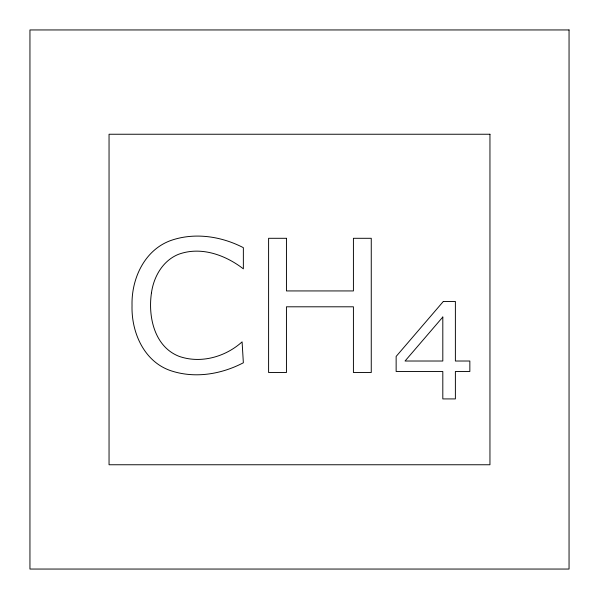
<?xml version="1.0" encoding="UTF-8"?>
<svg xmlns="http://www.w3.org/2000/svg" width="599" height="599" viewBox="0 0 599 599"><rect width="100%" height="100%" fill="white"/><g stroke="black" fill="none" stroke-linecap="round" stroke-linejoin="round"><path stroke-width="0.9" d="M151.472 292.821C147.893 316.534 154.34 346.679 179.041 356.33C200.65 363.937 225.411 356.967 242.093 341.864L243.359 362.777C221.36 374.255 195.147 378.703 171.202 370.841C144.104 361.976 131.248 332.348 132.035 305.535C131.308 278.82 144.441 249.918 170.932 240.461C194.682 232.172 221.323 236.268 243.359 247.672L243.359 268.854C225.254 254.867 200.732 246.039 178.322 254.388C162.756 260.76 153.711 276.723 151.472 292.821M443.335 301.454L396.141 356.435L396.141 371.492L442.811 371.492L442.811 398.919L455.382 398.919L455.382 371.492L469.848 371.492L469.848 361.017L455.382 361.017L455.382 301.454L443.335 301.454M442.811 317.028L405.044 361.017L442.811 361.017L442.811 317.028M569.05 29.95L29.95 29.95L29.95 569.05L569.05 569.05L569.05 29.95M489.952 134.243L109.048 134.243L109.048 464.757L489.952 464.757L489.952 134.243M286.442 238.297L268.599 238.297L268.599 372.511L286.442 372.511L286.442 306.8L353.417 306.8L353.417 372.511L371.26 372.511L371.26 238.297L353.417 238.297L353.417 290.934L286.442 290.934L286.442 238.297"/></g></svg>
